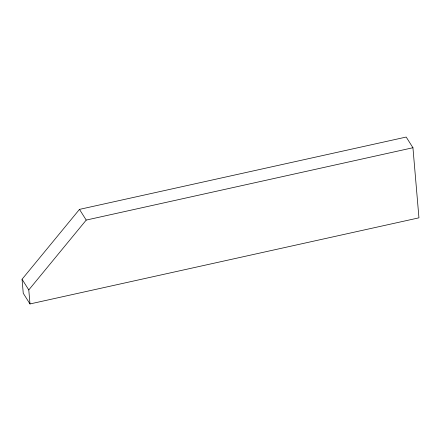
<?xml version="1.0" encoding="UTF-8"?>
<svg xmlns="http://www.w3.org/2000/svg" width="441" height="441" viewBox="0 0 441 441"><rect width="100%" height="100%" fill="white"/><g stroke="black" fill="none" stroke-linecap="round" stroke-linejoin="round"><path stroke-width="0.66" d="M22.05 279.247L79.474 209.387L406.2 137.052L412.941 147.735L418.95 217.832L29.994 303.948L23.252 293.265L22.05 279.247L28.786 289.93L29.994 303.948M28.786 289.93L86.216 220.076L412.941 147.735M79.474 209.387L86.216 220.076"/></g></svg>
